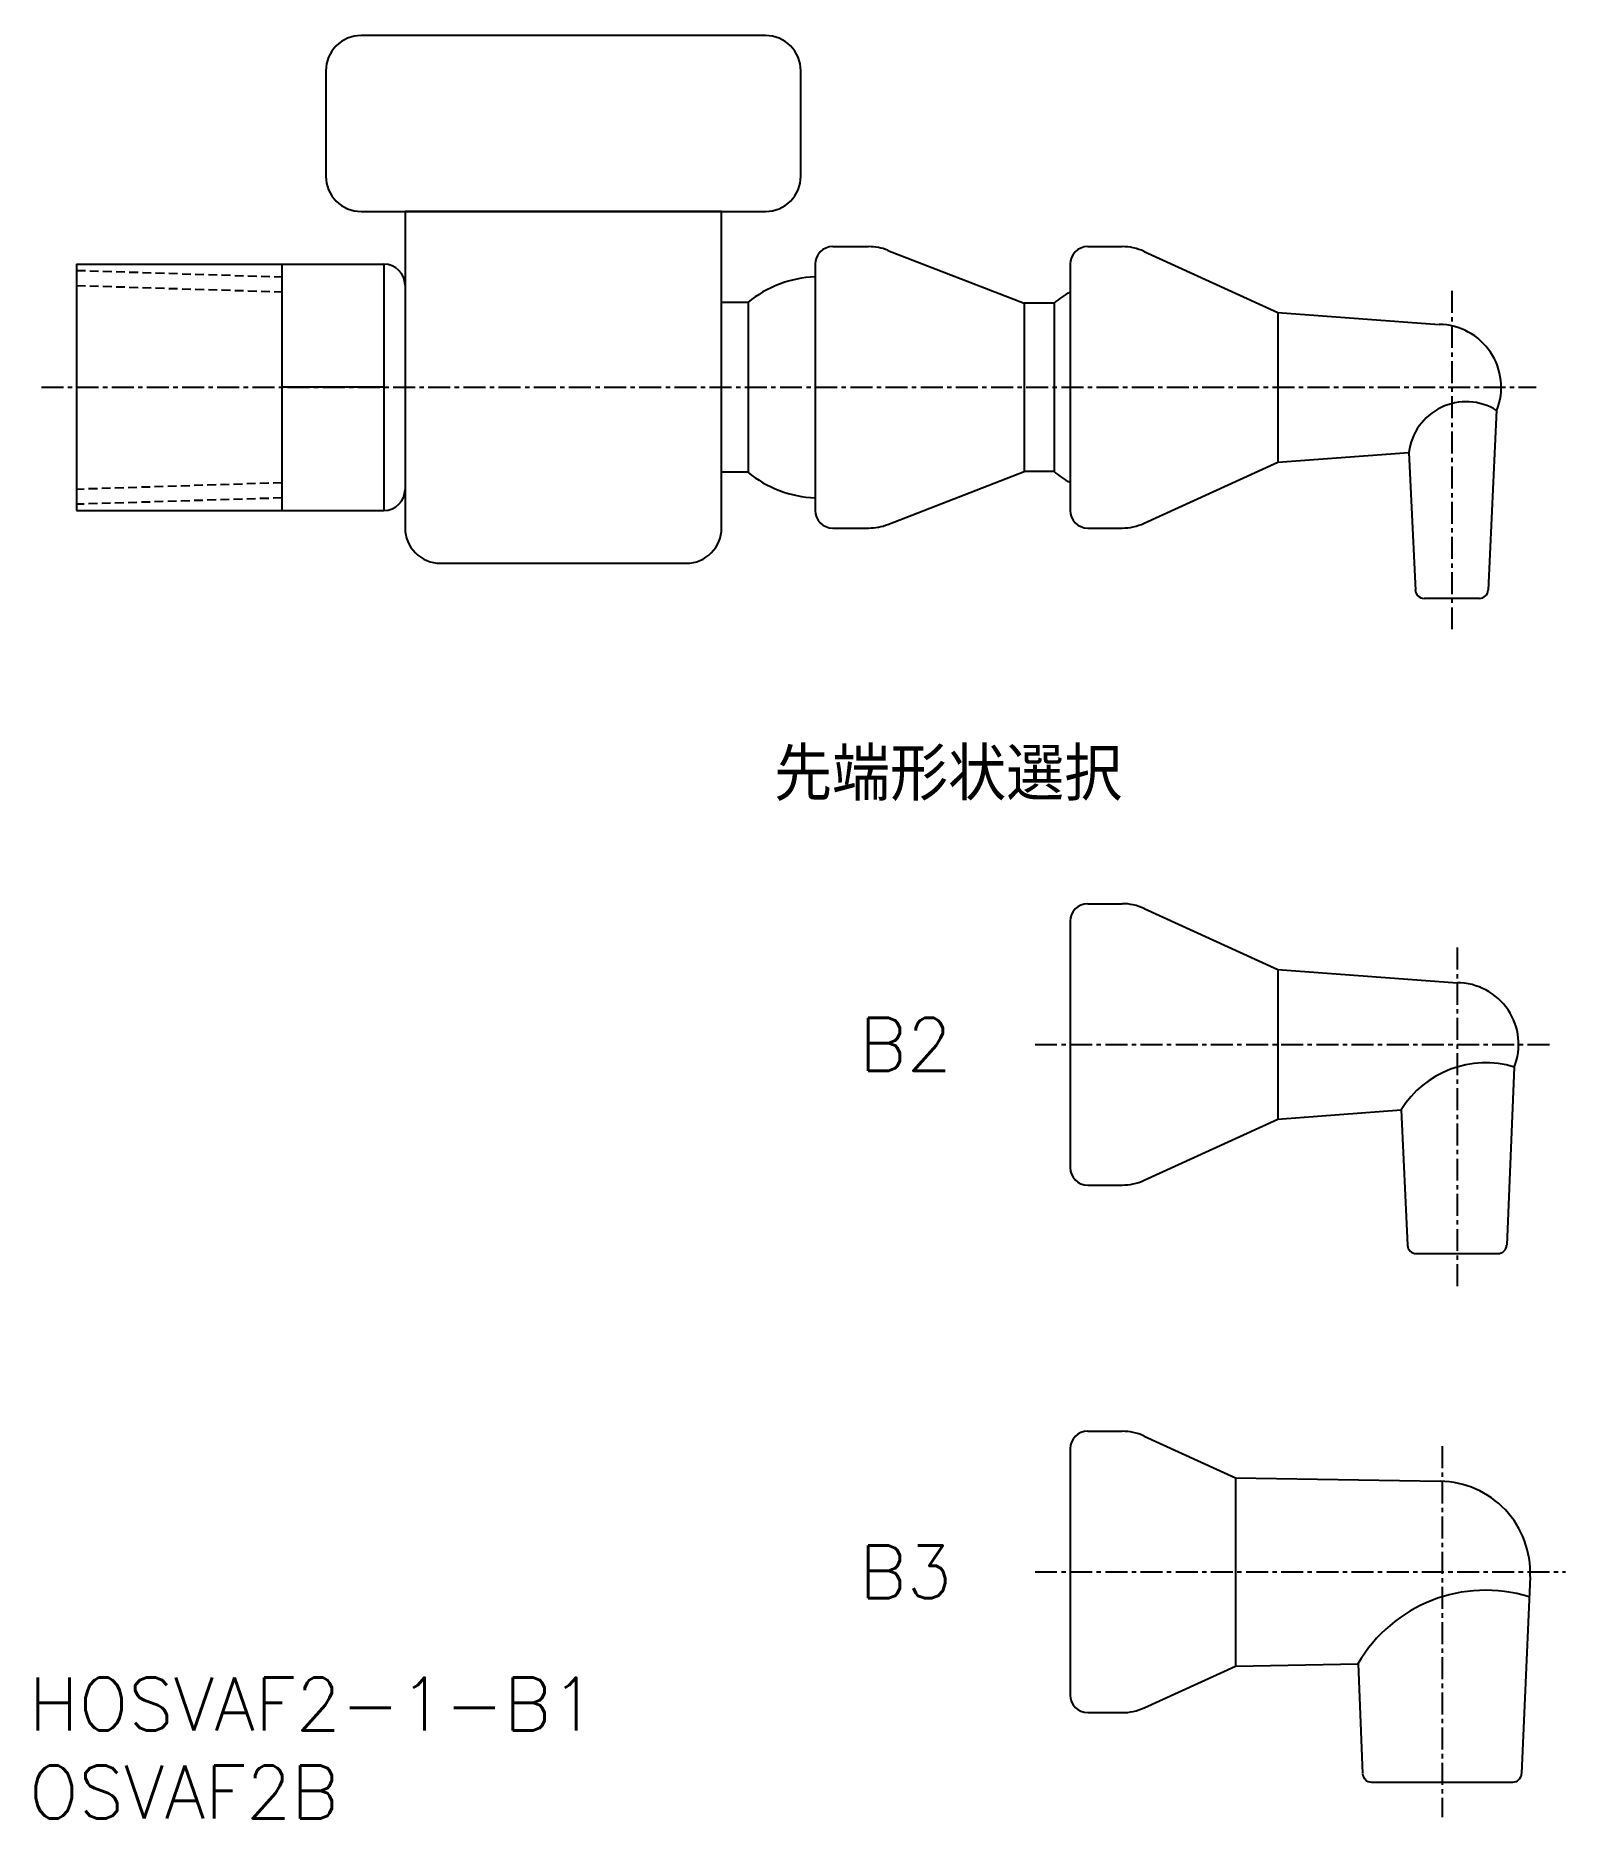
# Model space of a CAD drawing. Extents: x 111 to 198, y 48 to 150.
import ezdxf
from ezdxf.enums import TextEntityAlignment as Align

# ---------------------------------------------------------------- set-up
doc = ezdxf.new("R2010")
doc.units = 0
doc.linetypes.add('CENTER', pattern=[2, 1.25, -0.25, 0.25, -0.25])
doc.linetypes.add('DASHED', pattern=[0.75, 0.5, -0.25])
doc.layers.get('0').update_dxf_attribs({"linetype": 'CONTINUOUS'})
doc.layers.add('CENTER', color=1, linetype='CENTER')
doc.styles.get("Standard").update_dxf_attribs({"font": 'txt.shx', "bigfont": 'extfont.shx'})

msp = doc.modelspace()

# ---------------------------------------------------------------- linework, layer by layer
at = {"color": 7, "linetype": 'CONTINUOUS'}
for p, q in [((113.62, 136.85), (113.62, 122.85)), ((113.62, 136.85), (131.1, 136.85)), ((125.3, 136.85), (125.3, 122.85)), ((125.3, 136.85), (125.3, 122.85)), ((131.1, 136.85), (131.1, 122.85)), ((155.62, 136.85), (155.62, 123.99)), ((156.62, 137.85), (158.66, 137.85)), ((159.75, 137.64), (167.5, 134.63)), ((170.12, 136.85), (170.12, 122.85)), ((170.12, 136.85), (170.12, 122.85)), ((170.12, 136.85), (170.12, 122.85)), ((170.12, 136.85), (170.12, 122.85)), ((170.12, 136.85), (170.12, 122.85)), ((170.12, 136.85), (170.12, 122.85)), ((171.12, 137.85), (173.07, 137.85)), ((174.32, 137.58), (181.92, 134.1)), ((132.3, 135.65), (132.3, 124.05)), ((151.8, 134.67), (150.3, 134.67)), ((151.8, 134.67), (151.8, 125.03)), ((151.8, 134.45), (151.8, 125.25)), ((169.2, 134.63), (167.5, 134.63)), ((167.5, 134.63), (167.5, 125.06)), ((169.2, 134.63), (169.2, 125.06)), ((169.2, 134.63), (169.2, 125.06)), ((181.92, 134.1), (181.92, 125.6)), ((181.92, 134.1), (191.1, 133.42)), ((151.8, 133.02), (151.8, 129.85)), ((131.1, 129.85), (125.3, 129.85)), ((194.37, 128.55), (193.89, 118.32)), ((181.92, 125.6), (189.38, 126.15)), ((189.38, 126.15), (189.75, 118.32)), ((151.8, 125.03), (150.3, 125.03)), ((159.75, 122.05), (167.5, 125.06)), ((169.2, 125.06), (167.5, 125.06)), ((174.32, 122.12), (181.92, 125.6)), ((155.62, 123.99), (155.62, 122.85)), ((113.62, 122.85), (131.1, 122.85)), ((156.62, 121.85), (158.66, 121.85)), ((171.12, 121.85), (173.07, 121.85)), ((193.39, 117.85), (190.24, 117.85)), ((171.12, 100.49), (173.07, 100.49)), ((170.12, 99.49), (170.12, 85.49)), ((170.12, 99.49), (170.12, 85.49)), ((170.12, 99.49), (170.12, 85.49)), ((170.12, 99.49), (170.12, 85.49)), ((170.12, 99.49), (170.12, 85.49)), ((170.12, 99.49), (170.12, 85.49)), ((174.32, 100.22), (181.92, 96.74)), ((181.92, 96.74), (181.92, 88.24)), ((181.92, 96.74), (192.12, 95.99)), ((195.37, 91.19), (194.94, 81.07)), ((174.32, 84.77), (181.92, 88.24)), ((181.92, 88.24), (188.94, 88.76)), ((188.94, 88.76), (189.3, 81.07)), ((171.12, 84.49), (173.07, 84.49)), ((189.8, 80.59), (194.44, 80.59)), ((171.12, 70.49), (173.07, 70.49)), ((174.32, 70.22), (179.52, 67.84)), ((170.12, 69.49), (170.12, 55.49)), ((170.12, 69.49), (170.12, 55.49)), ((170.12, 69.49), (170.12, 55.49)), ((170.12, 69.49), (170.12, 55.49)), ((170.12, 69.49), (170.12, 55.49)), ((170.12, 69.49), (170.12, 55.49)), ((170.12, 69.49), (170.12, 55.49)), ((179.52, 67.84), (179.52, 57.14)), ((179.52, 67.84), (191.17, 67.65)), ((196.27, 62.22), (195.79, 51.02)), ((174.32, 54.77), (179.52, 57.14)), ((179.52, 57.14), (186.49, 57.26)), ((186.49, 57.26), (186.75, 51.02)), ((171.12, 54.49), (173.07, 54.49)), ((187.25, 50.54), (195.29, 50.54))]:
    msp.add_line(p, q, dxfattribs=at)
at = {"color": 3, "linetype": 'DASHED'}
for p, q in [((113.62, 136.5), (125.3, 136.13)), ((113.62, 135.64), (125.3, 135.28)), ((125.3, 124.42), (113.62, 124.05)), ((125.3, 123.56), (113.62, 123.2))]:
    msp.add_line(p, q, dxfattribs=at)
at = {"color": 1, "linetype": 'CENTER'}
msp.add_line((192.12, 97.99), (192.12, 78.59), dxfattribs=at)
at = {"color": 7, "linetype": 'CONTINUOUS'}
for points in [[(129.8, 139.85), (152.8, 139.85, 0.414214), (154.8, 141.85), (154.8, 147.85, 0.414214), (152.8, 149.85), (129.8, 149.85, 0.414214), (127.8, 147.85), (127.8, 141.85, 0.414214)], [(134.3, 119.85), (148.3, 119.85, 0.414214), (150.3, 121.85), (150.3, 139.85), (132.3, 139.85), (132.3, 121.85, 0.414214)]]:
    msp.add_lwpolyline(points, format="xyb", close=True, dxfattribs=at)
for centre, radius, start, end in [((131.1, 135.65), 1.2, 0, 90), ((156.62, 136.85), 1, 90, 180), ((158.66, 134.85), 3, 68.7832, 90), ((171.12, 136.85), 1, 90, 180), ((173.07, 134.85), 3, 65.4246, 90), ((155.82, 129.85), 6.28, 91.8265, 129.8394), ((173.22, 129.85), 6.25, 119.7357, 130.0309), ((191.05, 129.85), 3.58, 338.6284, 89.0931), ((192.64, 125.74), 3.29, 58.3388, 173.0142), ((155.82, 129.85), 6.28, 230.1606, 268.1735), ((173.22, 129.85), 6.25, 229.9691, 240.2643), ((131.1, 124.05), 1.2, 270, 0), ((156.62, 122.85), 1, 180, 270), ((171.12, 122.85), 1, 180, 270), ((158.66, 124.85), 3, 270, 291.2168), ((173.07, 124.85), 3, 270, 294.5754), ((190.24, 118.35), 0.5, 182.7006, 270), ((193.39, 118.35), 0.5, 270, 357.2994), ((171.12, 99.49), 1, 90, 180), ((173.07, 97.49), 3, 65.4246, 90), ((192.12, 92.49), 3.5, 338.1963, 90), ((193.75, 85.77), 5.67, 73.3329, 148.1091), ((171.12, 85.49), 1, 180, 270), ((173.07, 87.49), 3, 270, 294.5754), ((189.8, 81.09), 0.5, 182.7006, 270), ((194.44, 81.09), 0.5, 270, 357.5712), ((171.12, 69.49), 1, 90, 180), ((173.07, 67.49), 3, 65.4246, 90), ((191.08, 62.45), 5.2, 357.5527, 89.0253), ((193.75, 53.05), 8.4, 72.8537, 149.8875), ((171.12, 55.49), 1, 180, 270), ((173.07, 57.49), 3, 270, 294.5754), ((187.25, 51.04), 0.5, 182.4473, 270), ((195.29, 51.04), 0.5, 270, 357.5527)]:
    msp.add_arc(centre, radius, start, end, dxfattribs=at)
at = {"layer": 'CENTER', "color": 1, "linetype": 'CENTER'}
for p, q in [((191.82, 135.34), (191.82, 115.85)), ((111.62, 129.85), (196.62, 129.85)), ((168.12, 92.49), (197.62, 92.49)), ((168.12, 62.49), (198.28, 62.49))]:
    msp.add_line(p, q, dxfattribs=at)
at = {"layer": 'CENTER', "linetype": 'CENTER'}
msp.add_line((191.27, 69.64), (191.27, 48.54), dxfattribs=at)

# ---------------------------------------------------------------- texts
at = {"color": 7, "linetype": 'CONTINUOUS'}
for s, p in [('先端形状選択', (153.28, 107.85)), ('B2', (158.12, 92.49)), ('B3', (158.12, 62.49)), ('HOSVAF2-1-B1', (110.91, 54.98)), ('OSVAF2B', (110.91, 49.98))]:
    msp.add_text(s, height=3, dxfattribs=at).set_placement(p, align=Align.MIDDLE_LEFT)

doc.saveas('drawing.dxf')
